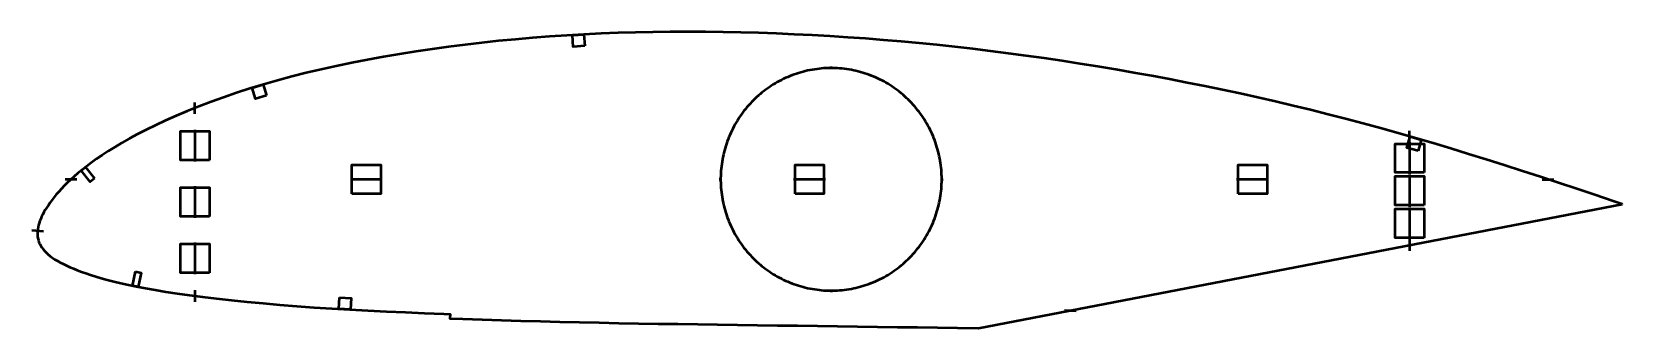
# Model space of a CAD drawing. Header units: metres. Extents: x -3 to 547, y 49 to 151.
import ezdxf

# ---------------------------------------------------------------- set-up
doc = ezdxf.new("R2010")
doc.units = ezdxf.units.M
doc.layers.add('Layer', color=1, linetype='Continuous', lineweight=50)

msp = doc.modelspace()

# ---------------------------------------------------------------- linework, layer by layer
at = {"layer": 'Layer'}
for p, q in [((273.75, 138.46), (273.75, 138.96)), ((53.75, 122.61), (53.75, 126.61)), ((53.75, 117.13), (53.75, 106.13)), ((473.75, 112.82), (473.75, 116.82)), ((473.75, 112.81), (473.75, 101.81)), ((12.89, 100), (8.89, 100)), ((118.53, 100), (107.53, 100)), ((235.53, 100), (235.03, 100)), ((271.74, 100), (260.74, 100)), ((311.97, 100), (312.47, 100)), ((424.95, 100), (413.95, 100)), ((473.75, 101.54), (473.75, 90.54)), ((519.59, 100), (523.59, 100)), ((53.75, 97.66), (53.75, 86.66)), ((473.75, 90.27), (473.75, 79.27)), ((1.32, 82), (-2.67, 82.3)), ((53.75, 78.19), (53.75, 67.19)), ((473.75, 79.26), (473.75, 75.26)), ((53.75, 61.71), (53.75, 57.71)), ((273.75, 61.54), (273.75, 61.04)), ((354.45, 54.82), (358.44, 54.52))]:
    msp.add_line(p, q, dxfattribs=at)
for points in [[(547.27, 91.42), (547.27, 91.42), (544.1, 92.5), (537.82, 94.63), (531.55, 96.72), (525.29, 98.79), (519.02, 100.84), (512.75, 102.86), (506.5, 104.86), (500.29, 106.83), (494.13, 108.75), (488.01, 110.62), (481.91, 112.45), (475.83, 114.23), (469.76, 115.96), (463.7, 117.65), (457.65, 119.3), (451.6, 120.91), (445.56, 122.46), (439.51, 123.97), (433.45, 125.44), (427.38, 126.87), (421.3, 128.26), (415.21, 129.61), (409.1, 130.92), (402.99, 132.18), (396.87, 133.41), (390.73, 134.59), (384.57, 135.74), (378.39, 136.85), (372.2, 137.92), (366, 138.96), (359.8, 139.96), (353.61, 140.91), (347.41, 141.83), (341.22, 142.71), (335.04, 143.54), (328.86, 144.33), (322.68, 145.08), (316.51, 145.78), (310.33, 146.44), (304.16, 147.05), (297.99, 147.62), (291.83, 148.15), (285.66, 148.63), (279.48, 149.06), (273.3, 149.45), (267.13, 149.8), (260.96, 150.11), (254.8, 150.37), (248.64, 150.58), (242.5, 150.75), (236.36, 150.87), (230.24, 150.95), (224.15, 150.98), (218.09, 150.97), (212.08, 150.91), (206.1, 150.79), (200.14, 150.61), (194.18, 150.37), (188.23, 150.08), (182.3, 149.73), (176.38, 149.33), (170.48, 148.88), (164.6, 148.38), (158.76, 147.82), (152.94, 147.2), (147.16, 146.54), (141.43, 145.81), (135.73, 145.03), (130.08, 144.19), (124.49, 143.29), (118.93, 142.33), (113.41, 141.31), (107.96, 140.26), (102.61, 139.15), (97.37, 138), (92.24, 136.79), (87.21, 135.52), (82.28, 134.19), (77.45, 132.8), (72.73, 131.36), (68.12, 129.87), (63.64, 128.33), (59.3, 126.76), (55.11, 125.16), (51.08, 123.54), (47.24, 121.93), (43.6, 120.32), (40.16, 118.73), (36.93, 117.16), (33.91, 115.6), (31.09, 114.07), (28.45, 112.58), (26, 111.13), (23.73, 109.72), (21.62, 108.35), (19.68, 107.03), (17.89, 105.74), (16.22, 104.49), (14.69, 103.27), (13.26, 102.09), (11.94, 100.95), (10.71, 99.84), (9.57, 98.76), (8.52, 97.72), (7.55, 96.7), (6.65, 95.71), (5.81, 94.74), (5.04, 93.8), (4.33, 92.89), (3.67, 92), (3.06, 91.12), (2.49, 90.26), (1.98, 89.45), (1.53, 88.66), (1.11, 87.85), (0.73, 87.05), (0.4, 86.32), (0.11, 85.61), (-0.12, 84.88), (-0.32, 84.15), (-0.48, 83.46), (-0.6, 82.78), (-0.68, 82.1), (-0.72, 81.49), (-0.73, 80.87), (-0.68, 80.24), (-0.57, 79.61), (-0.41, 78.97), (-0.19, 78.32), (0.08, 77.69), (0.41, 77.06), (0.81, 76.44), (1.27, 75.83), (1.79, 75.22), (2.37, 74.62), (3.01, 74.03), (3.71, 73.46), (4.46, 72.89), (5.28, 72.34), (6.17, 71.8), (7.13, 71.27), (8.16, 70.75), (9.27, 70.22), (10.45, 69.69), (11.71, 69.16), (13.06, 68.62), (14.49, 68.08), (16.02, 67.53), (17.67, 66.99), (19.45, 66.44), (21.37, 65.88), (23.44, 65.32), (25.68, 64.74), (28.1, 64.14), (30.72, 63.55), (33.56, 62.95), (36.65, 62.35), (40.01, 61.76), (43.66, 61.16), (47.62, 60.56), (51.87, 59.95), (56.41, 59.36), (61.25, 58.78), (66.37, 58.23), (71.75, 57.68), (77.35, 57.15), (83.11, 56.64), (88.98, 56.15), (94.95, 55.72), (101.03, 55.33), (107.25, 54.98), (113.58, 54.65), (120, 54.34), (126.5, 54.05), (133.09, 53.79), (139.75, 53.53), (141.98, 53.45), (141.92, 51.95), (146.38, 51.78), (153.07, 51.54), (159.76, 51.32), (166.46, 51.13), (173.2, 50.95), (179.97, 50.78), (186.75, 50.62), (193.53, 50.47), (200.3, 50.33), (207.08, 50.22), (213.89, 50.11), (220.74, 50.02), (227.6, 49.92), (234.47, 49.81), (241.35, 49.71), (248.25, 49.61), (255.17, 49.52), (262.09, 49.43), (269.02, 49.33), (275.94, 49.23), (282.86, 49.13), (289.78, 49.03), (296.7, 48.94), (303.62, 48.85), (310.55, 48.76), (317.47, 48.66), (324.7, 48.56), (547.27, 91.42)], [(311.97, 100), (311.96, 100.81), (311.94, 101.62), (311.9, 102.42), (311.84, 103.23), (311.76, 104.03), (311.67, 104.84), (311.56, 105.64), (311.43, 106.43), (311.29, 107.23), (311.13, 108.02), (310.95, 108.81), (310.76, 109.6), (310.55, 110.38), (310.33, 111.15), (310.09, 111.92), (309.83, 112.69), (309.56, 113.45), (309.27, 114.2), (308.96, 114.95), (308.64, 115.69), (308.31, 116.43), (307.96, 117.15), (307.59, 117.87), (307.21, 118.58), (306.82, 119.29), (306.41, 119.98), (305.98, 120.67), (305.54, 121.35), (305.09, 122.01), (304.62, 122.67), (304.14, 123.32), (303.65, 123.96), (303.14, 124.58), (302.62, 125.2), (302.09, 125.8), (301.55, 126.4), (300.99, 126.98), (300.42, 127.55), (299.84, 128.11), (299.25, 128.65), (298.64, 129.18), (298.03, 129.7), (297.4, 130.21), (296.76, 130.7), (296.12, 131.18), (295.46, 131.65), (294.8, 132.1), (294.12, 132.54), (293.44, 132.96), (292.74, 133.37), (292.04, 133.77), (291.33, 134.15), (290.62, 134.51), (289.89, 134.86), (289.16, 135.19), (288.42, 135.51), (287.68, 135.81), (286.93, 136.1), (286.17, 136.37), (285.41, 136.63), (284.64, 136.86), (283.87, 137.09), (283.09, 137.29), (282.31, 137.48), (281.53, 137.65), (280.74, 137.81), (279.95, 137.95), (279.15, 138.07), (278.36, 138.18), (277.56, 138.27), (276.76, 138.34), (275.96, 138.39), (275.16, 138.43), (274.35, 138.45), (273.55, 138.46), (272.75, 138.45), (271.94, 138.42), (271.14, 138.37), (270.34, 138.31), (269.54, 138.22), (268.74, 138.13), (267.95, 138.01), (267.16, 137.88), (266.37, 137.73), (265.58, 137.57), (264.8, 137.39), (264.02, 137.19), (263.24, 136.98), (262.47, 136.75), (261.71, 136.5), (260.95, 136.24), (260.2, 135.96), (259.45, 135.66), (258.71, 135.35), (257.97, 135.03), (257.24, 134.69), (256.52, 134.33), (255.81, 133.96), (255.11, 133.57), (254.41, 133.17), (253.72, 132.75), (253.04, 132.32), (252.37, 131.88), (251.71, 131.42), (251.06, 130.95), (250.42, 130.46), (249.79, 129.96), (249.16, 129.45), (248.56, 128.92), (247.96, 128.38), (247.37, 127.83), (246.79, 127.27), (246.23, 126.69), (245.68, 126.1), (245.14, 125.5), (244.61, 124.89), (244.1, 124.27), (243.6, 123.64), (243.11, 123), (242.64, 122.34), (242.18, 121.68), (241.74, 121.01), (241.3, 120.33), (240.89, 119.64), (240.48, 118.94), (240.1, 118.23), (239.72, 117.51), (239.36, 116.79), (239.02, 116.06), (238.69, 115.32), (238.38, 114.58), (238.08, 113.83), (237.8, 113.07), (237.54, 112.31), (237.29, 111.54), (237.06, 110.76), (236.84, 109.99), (236.64, 109.2), (236.46, 108.42), (236.29, 107.63), (236.14, 106.83), (236, 106.04), (235.88, 105.24), (235.78, 104.44), (235.7, 103.63), (235.63, 102.83), (235.58, 102.02), (235.55, 101.21), (235.53, 100.4), (235.53, 99.6), (235.55, 98.79), (235.58, 97.98), (235.63, 97.17), (235.7, 96.37), (235.78, 95.56), (235.88, 94.76), (236, 93.96), (236.14, 93.17), (236.29, 92.37), (236.46, 91.58), (236.64, 90.8), (236.84, 90.01), (237.06, 89.24), (237.29, 88.46), (237.54, 87.69), (237.8, 86.93), (238.08, 86.17), (238.38, 85.42), (238.69, 84.68), (239.02, 83.94), (239.36, 83.21), (239.72, 82.49), (240.1, 81.77), (240.48, 81.06), (240.89, 80.36), (241.3, 79.67), (241.74, 78.99), (242.18, 78.32), (242.64, 77.66), (243.11, 77), (243.6, 76.36), (244.1, 75.73), (244.61, 75.11), (245.14, 74.5), (245.68, 73.9), (246.23, 73.31), (246.79, 72.73), (247.37, 72.17), (247.96, 71.62), (248.56, 71.08), (249.16, 70.55), (249.79, 70.04), (250.42, 69.54), (251.06, 69.05), (251.71, 68.58), (252.37, 68.12), (253.04, 67.68), (253.72, 67.25), (254.41, 66.83), (255.11, 66.43), (255.81, 66.04), (256.52, 65.67), (257.24, 65.31), (257.97, 64.97), (258.71, 64.65), (259.45, 64.34), (260.2, 64.04), (260.95, 63.76), (261.71, 63.5), (262.47, 63.25), (263.24, 63.02), (264.02, 62.81), (264.8, 62.61), (265.58, 62.43), (266.37, 62.27), (267.16, 62.12), (267.95, 61.99), (268.74, 61.87), (269.54, 61.78), (270.34, 61.69), (271.14, 61.63), (271.94, 61.58), (272.75, 61.55), (273.55, 61.54), (274.35, 61.55), (275.16, 61.57), (275.96, 61.61), (276.76, 61.66), (277.56, 61.73), (278.36, 61.82), (279.15, 61.93), (279.95, 62.05), (280.74, 62.19), (281.53, 62.35), (282.31, 62.52), (283.09, 62.71), (283.87, 62.91), (284.64, 63.14), (285.41, 63.37), (286.17, 63.63), (286.93, 63.9), (287.68, 64.19), (288.42, 64.49), (289.16, 64.81), (289.89, 65.14), (290.62, 65.49), (291.33, 65.85), (292.04, 66.23), (292.74, 66.63), (293.44, 67.04), (294.12, 67.46), (294.8, 67.9), (295.46, 68.35), (296.12, 68.82), (296.76, 69.3), (297.4, 69.79), (298.03, 70.3), (298.64, 70.82), (299.25, 71.35), (299.84, 71.89), (300.42, 72.45), (300.99, 73.02), (301.55, 73.6), (302.09, 74.2), (302.62, 74.8), (303.14, 75.42), (303.65, 76.04), (304.14, 76.68), (304.62, 77.33), (305.09, 77.99), (305.54, 78.65), (305.98, 79.33), (306.41, 80.02), (306.82, 80.71), (307.21, 81.42), (307.59, 82.13), (307.96, 82.85), (308.31, 83.57), (308.64, 84.31), (308.96, 85.05), (309.27, 85.8), (309.56, 86.55), (309.83, 87.31), (310.09, 88.08), (310.33, 88.85), (310.55, 89.62), (310.76, 90.4), (310.95, 91.19), (311.13, 91.98), (311.29, 92.77), (311.43, 93.57), (311.56, 94.36), (311.67, 95.16), (311.76, 95.97), (311.84, 96.77), (311.9, 97.58), (311.94, 98.38), (311.96, 99.19), (311.97, 100)]]:
    msp.add_lwpolyline(points, close=True, dxfattribs=at)
for points in [[(188.51, 146.09), (184.51, 145.85), (184.28, 149.85), (188.27, 150.08), (188.51, 146.09)], [(78.51, 128.94), (74.69, 127.77), (73.52, 131.6), (77.34, 132.77), (78.51, 128.94)], [(58.75, 106.63), (48.75, 106.63), (48.75, 116.63), (58.75, 116.63), (58.75, 106.63)], [(478.75, 102.31), (468.75, 102.31), (468.75, 112.31), (478.75, 112.31), (478.75, 102.31)], [(476.67, 109.81), (472.83, 110.94), (473.96, 114.78), (477.8, 113.65), (476.67, 109.81)], [(108.03, 95), (108.03, 105), (118.03, 105), (118.03, 95), (108.03, 95)], [(261.24, 95), (261.24, 105), (271.24, 105), (271.24, 95), (261.24, 95)], [(414.45, 95), (414.45, 105), (424.45, 105), (424.45, 95), (414.45, 95)], [(19.02, 100.33), (17.46, 99.09), (14.35, 103.01), (15.92, 104.25), (19.02, 100.33)], [(478.75, 91.04), (468.75, 91.04), (468.75, 101.04), (478.75, 101.04), (478.75, 91.04)], [(58.75, 87.16), (48.75, 87.16), (48.75, 97.16), (58.75, 97.16), (58.75, 87.16)], [(478.75, 79.77), (468.75, 79.77), (468.75, 89.77), (478.75, 89.77), (478.75, 79.77)], [(58.75, 67.69), (48.75, 67.69), (48.75, 77.69), (58.75, 77.69), (58.75, 67.69)], [(33.2, 68.13), (35.16, 67.72), (34.13, 62.83), (32.17, 63.24), (33.2, 68.13)], [(103.76, 59.18), (107.75, 58.95), (107.52, 54.96), (103.53, 55.19), (103.76, 59.18)]]:
    msp.add_lwpolyline(points, dxfattribs=at)

doc.saveas('drawing.dxf')
